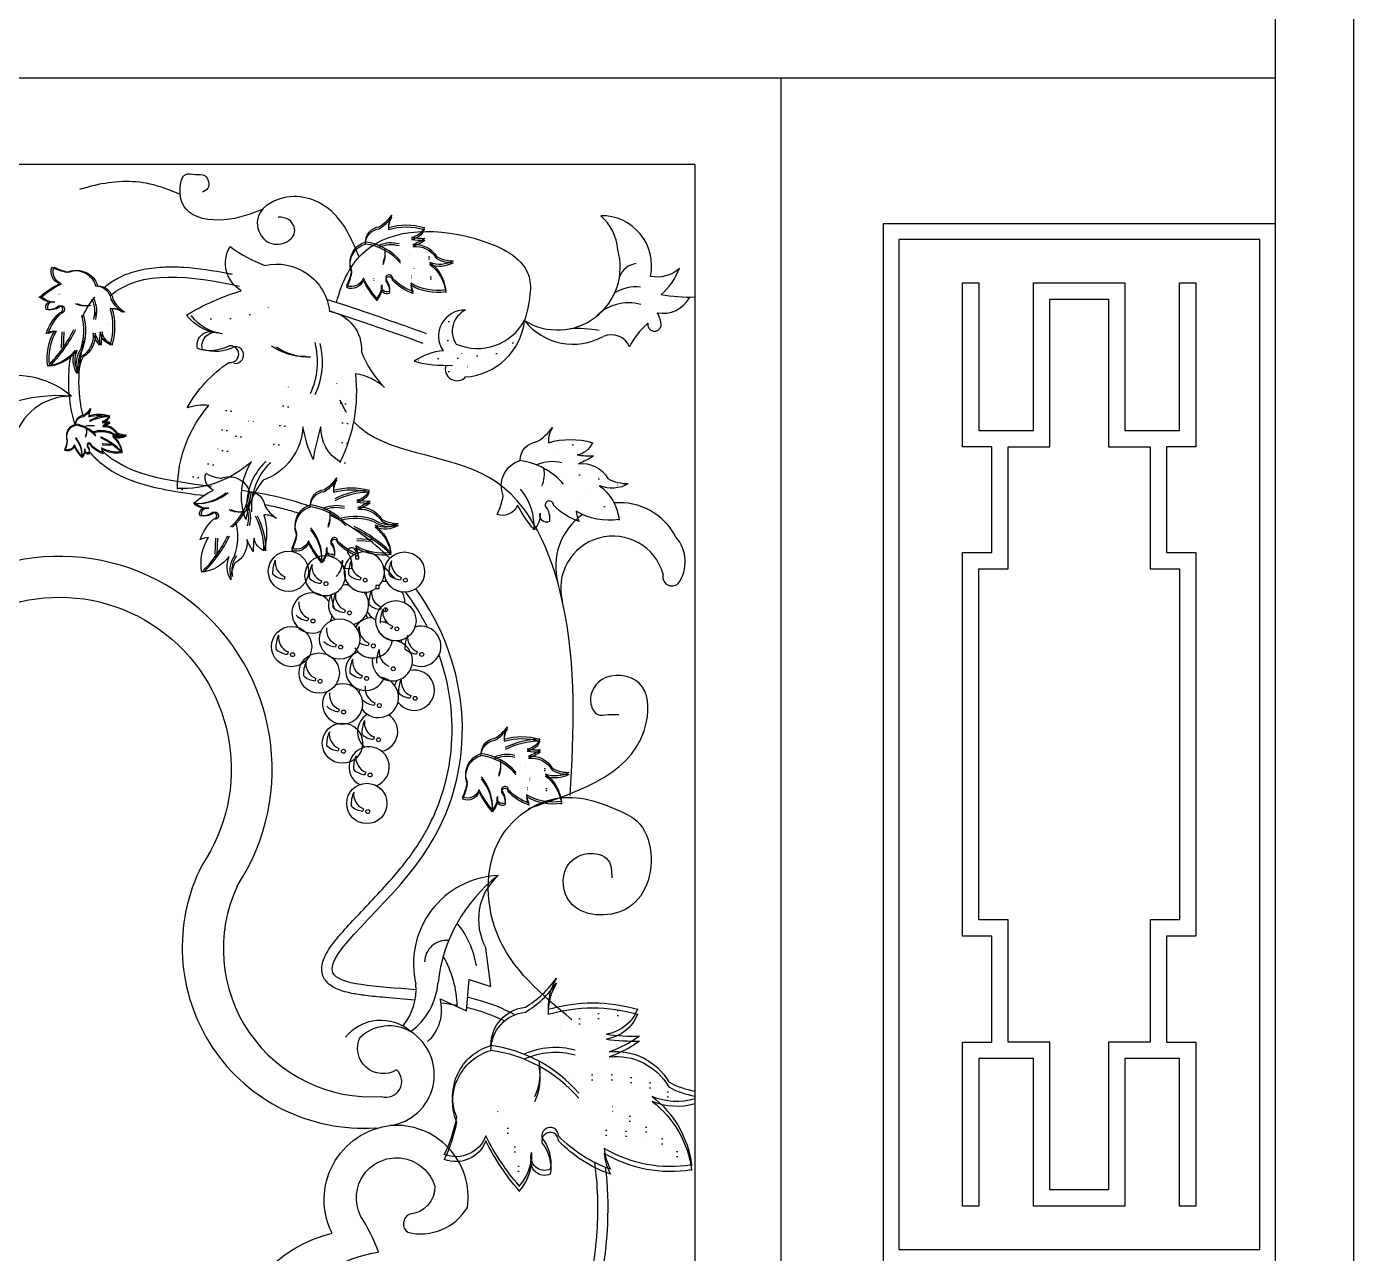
# Model space of a CAD drawing. Extents: x -66030 to 95157, y -13132 to 45879.
# Drawn here: x 41181 to 42029, y 41283 to 42067 of the extents above; entities that cross this region are included whole.
import ezdxf

# ---------------------------------------------------------------- set-up
doc = ezdxf.new("R2010")
doc.units = 0
doc.header["$LTSCALE"] = 100
doc.header["$MEASUREMENT"] = 0
doc.linetypes.add('DOT2', pattern=[0.125, 0, -0.125])
for name, color, linetype in [('3', 11, 'CONTINUOUS'), ('4', 121, 'CONTINUOUS'), ('7', 105, 'CONTINUOUS')]:
    doc.layers.add(name, color=color, linetype=linetype)

msp = doc.modelspace()

# ---------------------------------------------------------------- hatches: boundary and pattern name
at = {"layer": '3'}
h = msp.add_hatch(dxfattribs=at)
h.set_pattern_fill('ANGLE', color=256, scale=1.305361, style=0)
h.set_pattern_definition([(180, (42863.2555, 41294.638), (4e-15, 9.11795), [6.631235, -2.486713]), (90, (42863.2555, 41294.638), (9.11795, -4e-15), [6.631235, -2.486713])])
h.paths.add_polyline_path([(41398.31, 41713.25, 1), (41395.81, 41713.25, 1)])
h = msp.add_hatch(dxfattribs=at)
h.set_pattern_fill('ANGLE', color=256, scale=1.305361, style=0)
h.set_pattern_definition([(180, (42889.001, 41294.638), (4e-15, 9.11795), [6.631235, -2.486713]), (90, (42889.001, 41294.638), (9.11795, -4e-15), [6.631235, -2.486713])])
h.paths.add_polyline_path([(41424.06, 41713.25, 1), (41421.56, 41713.25, 1)])
h = msp.add_hatch(dxfattribs=at)
h.set_pattern_fill('ANGLE', color=256, scale=1.305361, style=0)
h.set_pattern_definition([(180, (42838.226, 41292.344), (4e-15, 9.11795), [6.631235, -2.486713]), (90, (42838.226, 41292.344), (9.11795, -4e-15), [6.631235, -2.486713])])
h.paths.add_polyline_path([(41373.28, 41710.96, 1), (41370.78, 41710.96, 1)])
h = msp.add_hatch(dxfattribs=at)
h.set_pattern_fill('ANGLE', color=256, scale=1.305361, style=0)
h.set_pattern_definition([(180, (42829.901, 41268.495), (4e-15, 9.11795), [6.631235, -2.486713]), (90, (42829.901, 41268.495), (9.11795, -4e-15), [6.631235, -2.486713])])
h.paths.add_polyline_path([(41364.96, 41687.11, 1), (41362.46, 41687.11, 1)])
h = msp.add_hatch(dxfattribs=at)
h.set_pattern_fill('ANGLE', color=256, scale=1.305361, style=0)
h.set_pattern_definition([(180, (42853.225, 41273.697), (4e-15, 9.11795), [6.631235, -2.486713]), (90, (42853.225, 41273.697), (9.11795, -4e-15), [6.631235, -2.486713])])
h.paths.add_polyline_path([(41388.28, 41692.31, 1), (41385.78, 41692.31, 1)])
h = msp.add_hatch(dxfattribs=at)
h.set_pattern_fill('ANGLE', color=256, scale=1.305361, style=0)
h.set_pattern_definition([(180, (42876.277, 41275.691), (4e-15, 9.11795), [6.631235, -2.486713]), (90, (42876.277, 41275.691), (9.11795, -4e-15), [6.631235, -2.486713])])
h.paths.add_polyline_path([(41411.33, 41694.3, 1), (41408.83, 41694.3, 1)])
h = msp.add_hatch(dxfattribs=at)
h.set_pattern_fill('ANGLE', color=256, scale=1.305361, style=0)
h.set_pattern_definition([(180, (42883.483, 41263.518), (4e-15, 9.11795), [6.631235, -2.486713]), (90, (42883.483, 41263.518), (9.11795, -4e-15), [6.631235, -2.486713])])
h.paths.add_polyline_path([(41418.54, 41682.13, 1), (41416.04, 41682.13, 1)])
h = msp.add_hatch(dxfattribs=at)
h.set_pattern_fill('ANGLE', color=256, scale=1.305361, style=0)
h.set_pattern_definition([(180, (42847.515, 41251.833), (4e-15, 9.11795), [6.631235, -2.486713]), (90, (42847.515, 41251.833), (9.11795, -4e-15), [6.631235, -2.486713])])
h.paths.add_polyline_path([(41382.57, 41670.45, 1), (41380.07, 41670.45, 1)])
h = msp.add_hatch(dxfattribs=at)
h.set_pattern_fill('ANGLE', color=256, scale=1.305361, style=0)
h.set_pattern_definition([(180, (42868.437, 41252.608), (4e-15, 9.11795), [6.631235, -2.486713]), (90, (42868.437, 41252.608), (9.11795, -4e-15), [6.631235, -2.486713])])
h.paths.add_polyline_path([(41403.49, 41671.22, 1), (41400.99, 41671.22, 1)])
h = msp.add_hatch(dxfattribs=at)
h.set_pattern_fill('ANGLE', color=256, scale=1.305361, style=0)
h.set_pattern_definition([(180, (42816.822, 41247.029), (4e-15, 9.11795), [6.631235, -2.486713]), (90, (42816.822, 41247.029), (9.11795, -4e-15), [6.631235, -2.486713])])
h.paths.add_polyline_path([(41351.88, 41665.64, 1), (41349.38, 41665.64, 1)])
h = msp.add_hatch(dxfattribs=at)
h.set_pattern_fill('ANGLE', color=256, scale=1.305361, style=0)
h.set_pattern_definition([(180, (42899.398, 41247.1805), (4e-15, 9.11795), [6.631235, -2.486713]), (90, (42899.398, 41247.1805), (9.11795, -4e-15), [6.631235, -2.486713])])
h.paths.add_polyline_path([(41434.45, 41665.79, 1), (41431.95, 41665.79, 1)])
h = msp.add_hatch(dxfattribs=at)
h.set_pattern_fill('ANGLE', color=256, scale=1.305361, style=0)
h.set_pattern_definition([(180, (42881.189, 41237.9775), (4e-15, 9.11795), [6.631235, -2.486713]), (90, (42881.189, 41237.9775), (9.11795, -4e-15), [6.631235, -2.486713])])
h.paths.add_polyline_path([(41416.24, 41656.59, 1), (41413.74, 41656.59, 1)])
h = msp.add_hatch(dxfattribs=at)
h.set_pattern_fill('ANGLE', color=256, scale=1.305361, style=0)
h.set_pattern_definition([(180, (42834.459, 41230.034), (4e-15, 9.11795), [6.631235, -2.486713]), (90, (42834.459, 41230.034), (9.11795, -4e-15), [6.631235, -2.486713])])
h.paths.add_polyline_path([(41369.51, 41648.65, 1), (41367.01, 41648.65, 1)])
h = msp.add_hatch(dxfattribs=at)
h.set_pattern_fill('ANGLE', color=256, scale=1.305361, style=0)
h.set_pattern_definition([(180, (42864.166, 41231.832), (4e-15, 9.11795), [6.631235, -2.486713]), (90, (42864.166, 41231.832), (9.11795, -4e-15), [6.631235, -2.486713])])
h.paths.add_polyline_path([(41399.22, 41650.45, 1), (41396.72, 41650.45, 1)])
h = msp.add_hatch(dxfattribs=at)
h.set_pattern_fill('ANGLE', color=256, scale=1.305361, style=0)
h.set_pattern_definition([(180, (42895.204, 41219.0835), (4e-15, 9.11795), [6.631235, -2.486713]), (90, (42895.204, 41219.0835), (9.11795, -4e-15), [6.631235, -2.486713])])
h.paths.add_polyline_path([(41430.26, 41637.7, 1), (41427.76, 41637.7, 1)])
h = msp.add_hatch(dxfattribs=at)
h.set_pattern_fill('ANGLE', color=256, scale=1.305361, style=0)
h.set_pattern_definition([(180, (42849.441, 41210.353), (4e-15, 9.11795), [6.631235, -2.486713]), (90, (42849.441, 41210.353), (9.11795, -4e-15), [6.631235, -2.486713])])
h.paths.add_polyline_path([(41384.5, 41628.97, 1), (41382, 41628.97, 1)])
h = msp.add_hatch(dxfattribs=at)
h.set_pattern_fill('ANGLE', color=256, scale=1.305361, style=0)
h.set_pattern_definition([(180, (42872.29, 41214.478), (4e-15, 9.11795), [6.631235, -2.486713]), (90, (42872.29, 41214.478), (9.11795, -4e-15), [6.631235, -2.486713])])
h.paths.add_polyline_path([(41407.34, 41633.09, 1), (41404.84, 41633.09, 1)])
h = msp.add_hatch(dxfattribs=at)
h.set_pattern_fill('ANGLE', color=256, scale=1.305361, style=0)
h.set_pattern_definition([(180, (42871.768, 41192.62), (4e-15, 9.11795), [6.631235, -2.486713]), (90, (42871.768, 41192.62), (9.11795, -4e-15), [6.631235, -2.486713])])
h.paths.add_polyline_path([(41406.82, 41611.23, 1), (41404.32, 41611.23, 1)])
h = msp.add_hatch(dxfattribs=at)
h.set_pattern_fill('ANGLE', color=256, scale=1.305361, style=0)
h.set_pattern_definition([(180, (42849.329, 41185.261), (4e-15, 9.11795), [6.631235, -2.486713]), (90, (42849.329, 41185.261), (9.11795, -4e-15), [6.631235, -2.486713])])
h.paths.add_polyline_path([(41384.38, 41603.87, 1), (41381.88, 41603.87, 1)])
h = msp.add_hatch(dxfattribs=at)
h.set_pattern_fill('ANGLE', color=256, scale=1.305361, style=0)
h.set_pattern_definition([(180, (42866.41, 41170.091), (4e-15, 9.11795), [6.631235, -2.486713]), (90, (42866.41, 41170.091), (9.11795, -4e-15), [6.631235, -2.486713])])
h.paths.add_polyline_path([(41401.47, 41588.7, 1), (41398.96, 41588.7, 1)])
h = msp.add_hatch(dxfattribs=at)
h.set_pattern_fill('ANGLE', color=256, scale=1.305361, style=0)
h.set_pattern_definition([(180, (42864.924, 41146.725), (4e-15, 9.11795), [6.631235, -2.486713]), (90, (42864.924, 41146.725), (9.11795, -4e-15), [6.631235, -2.486713])])
h.paths.add_polyline_path([(41399.98, 41565.34, 1), (41397.48, 41565.34, 1)])

# ---------------------------------------------------------------- linework, layer by layer
at = {"layer": '3', "linetype": 'DOT2'}
for p, q in [((41426.73, 41907.71), (41436.86, 41907.27)), ((41426.73, 41906.44), (41436.86, 41906)), ((41308.28, 41821.7), (41302.85, 41796.95)), ((41311.41, 41821.16), (41305.98, 41796.4)), ((41532.49, 41763.01), (41544.98, 41762.47)), ((41500.69, 41580.7), (41510.81, 41580.26)), ((41500.69, 41579.43), (41510.81, 41578.99)), ((41551.2, 41361.66), (41576.52, 41360.56)), ((41551.2, 41358.48), (41576.52, 41357.38))]:
    msp.add_line(p, q, dxfattribs=at)
at = {"layer": '3'}
for p, q in [((41203.1, 41871.9), (41202.66, 41861.77)), ((41204.37, 41871.9), (41203.93, 41861.77)), ((41228.92, 41800.53), (41234.76, 41800.27)), ((41228.92, 41799.79), (41234.76, 41799.54)), ((41301.47, 41740.06), (41301.03, 41729.93)), ((41302.74, 41740.06), (41302.3, 41729.93)), ((41391.66, 41739.78), (41401.79, 41739.34)), ((41391.66, 41738.51), (41401.79, 41738.07)), ((41345.73, 41715.46), (41345.32, 41713.97)), ((41394.21, 41715.01), (41393.8, 41713.52)), ((41419.96, 41715.01), (41419.55, 41713.52)), ((41369.18, 41712.72), (41368.78, 41711.23)), ((41360.86, 41688.87), (41360.45, 41687.38)), ((41384.18, 41694.07), (41383.77, 41692.58)), ((41407.23, 41696.07), (41406.83, 41694.57)), ((41414.44, 41683.89), (41414.03, 41682.4)), ((41378.47, 41672.21), (41378.06, 41670.72)), ((41399.39, 41672.98), (41398.99, 41671.49)), ((41347.78, 41667.4), (41347.37, 41665.91)), ((41430.35, 41667.56), (41429.95, 41666.06)), ((41365.41, 41650.41), (41365.01, 41648.92)), ((41395.12, 41652.21), (41394.71, 41650.72)), ((41426.16, 41639.46), (41425.75, 41637.97)), ((41380.4, 41630.73), (41379.99, 41629.24)), ((41403.25, 41634.85), (41402.84, 41633.36)), ((41402.72, 41613), (41402.32, 41611.5)), ((41380.28, 41605.64), (41379.88, 41604.15)), ((41397.37, 41590.47), (41396.96, 41588.98)), ((41395.88, 41567.1), (41395.47, 41565.61)), ((41477.35, 41453.44), (41474.27, 41478.11)), ((41461.92, 41438.02), (41463.46, 41458.07)), ((41463.46, 41458.07), (41477.35, 41453.44)), ((41444.94, 41445.73), (41461.92, 41438.02))]:
    msp.add_line(p, q, dxfattribs=at)
for points in [[(41404.43, 41893.51, -0.062935), (41395.93, 41906.25, -0.413829), (41385.3, 41901.48, 0.069488), (41388.49, 41911.03, -0.446434), (41397.21, 41929.38, -0.384165), (41406.02, 41939.16, 0.105553), (41413.99, 41946.59, 0.150517), (41411.87, 41938.63, -0.143109), (41434.71, 41938.63, -0.263895), (41426.75, 41932.26, 0.03396), (41435.25, 41931.73, -0.062821), (41427.47, 41927.72, -0.303058), (41442.68, 41920.05, 0.130881), (41453.31, 41917.4, -0.237341), (41438.43, 41916.34, -0.201616), (41448.53, 41898.82, -0.176966), (41426.21, 41903.07, 0.109857), (41427.81, 41897.76, -0.120189), (41414.53, 41906.25)], [(41404.43, 41892.24, -0.062935), (41395.93, 41904.98, -0.413829), (41385.3, 41900.21, 0.069488), (41388.49, 41909.76, -0.446434), (41397.21, 41928.11, -0.384165), (41406.02, 41937.89, 0.105553), (41413.99, 41945.32, 0.150517), (41411.87, 41937.36, -0.143109), (41434.71, 41937.36, -0.263895), (41426.75, 41930.99, 0.03396), (41435.25, 41930.46, -0.062821), (41427.47, 41926.45, -0.303058), (41442.68, 41918.78, 0.130881), (41453.31, 41916.13, -0.237341), (41438.43, 41915.07, -0.201616), (41448.53, 41897.55, -0.176966), (41426.21, 41901.8, 0.109857), (41427.81, 41896.49, -0.120189), (41414.53, 41904.98)], [(41282.87, 41882.72, -0.062935), (41317.89, 41898.2, -0.413829), (41310.68, 41926.42, 0.069488), (41332.84, 41914.47, -0.446434), (41374.3, 41885.12, -0.384165), (41394.61, 41859.22, 0.105553), (41409.49, 41836.41, 0.150517), (41390.79, 41845.06, -0.143109), (41381, 41788.79, -0.263895), (41368.73, 41811.15, 0.03396), (41363.78, 41790.44, -0.062821), (41357.24, 41811.32, -0.303058), (41331.83, 41777.12, 0.130881), (41320.73, 41752.09, -0.237341), (41324.5, 41789.19, -0.201616), (41277.03, 41771.83, -0.176966), (41297.06, 41824.97, 0.109857), (41283.3, 41823.32, -0.120189), (41309.91, 41852.4)], [(41188.9, 41894.2, -0.062935), (41201.64, 41902.7, -0.413829), (41196.86, 41913.33, 0.069488), (41206.41, 41910.14, -0.446434), (41224.76, 41901.42, -0.384165), (41234.54, 41892.61, 0.105553), (41241.97, 41884.64, 0.150517), (41234.01, 41886.76, -0.143109), (41234.01, 41863.92, -0.263895), (41227.64, 41871.89, 0.03396), (41227.11, 41863.39, -0.062821), (41223.1, 41871.17, -0.303058), (41215.44, 41855.95, 0.130881), (41212.78, 41845.32, -0.237341), (41211.72, 41860.2, -0.201616), (41194.21, 41850.1, -0.176966), (41198.45, 41872.42, 0.109857), (41193.14, 41870.82, -0.120189), (41201.64, 41884.11)], [(41190.17, 41894.2, -0.062935), (41202.91, 41902.7, -0.413829), (41198.13, 41913.33, 0.069488), (41207.68, 41910.14, -0.446434), (41226.04, 41901.42, -0.384165), (41235.81, 41892.61, 0.105553), (41243.24, 41884.64, 0.150517), (41235.28, 41886.76, -0.143109), (41235.28, 41863.92, -0.263895), (41228.91, 41871.89, 0.03396), (41228.38, 41863.39, -0.062821), (41224.37, 41871.17, -0.303058), (41216.71, 41855.95, 0.130881), (41214.05, 41845.32, -0.237341), (41212.99, 41860.2, -0.201616), (41195.48, 41850.1, -0.176966), (41199.72, 41872.42, 0.109857), (41194.41, 41870.82, -0.120189), (41202.91, 41884.11)], [(41414.53, 41906.25, 1.132636), (41410.27, 41905.72, -0.212415), (41412.4, 41897.76, -0.655701), (41407.62, 41902.01, -0.197167), (41404.43, 41893.51)], [(41414.53, 41904.98, 1.132636), (41410.27, 41904.45, -0.212415), (41412.4, 41896.49, -0.655701), (41407.62, 41900.74, -0.197167), (41404.43, 41892.24)], [(41201.64, 41884.11, 1.132636), (41201.1, 41888.36, -0.212415), (41193.14, 41886.23, -0.655701), (41197.39, 41891.01, -0.197167), (41188.9, 41894.2)], [(41202.91, 41884.11, 1.132636), (41202.38, 41888.36, -0.212415), (41194.41, 41886.23, -0.655701), (41198.66, 41891.01, -0.197167), (41190.17, 41894.2)], [(41309.91, 41852.4, 1.132636), (41310.43, 41863.09, -0.212415), (41289.91, 41861.27, -0.655701), (41302.42, 41871.23, -0.197167), (41282.87, 41882.72)], [(41313.04, 41851.85, 1.132636), (41313.56, 41862.55, -0.212415), (41293.04, 41860.73, -0.655701), (41305.55, 41870.68, -0.197167), (41286, 41882.18)], [(41216.06, 41792.33, -0.062935), (41211.15, 41799.68, -0.413829), (41205.02, 41796.93, 0.069488), (41206.86, 41802.44, -0.446434), (41211.89, 41813.03, -0.384165), (41216.97, 41818.67, 0.105553), (41221.57, 41822.95, 0.150517), (41220.35, 41818.36, -0.143109), (41233.53, 41818.36, -0.263895), (41228.93, 41814.69, 0.03396), (41233.83, 41814.38, -0.062821), (41229.34, 41812.07, -0.303058), (41238.12, 41807.64, 0.130881), (41244.26, 41806.11, -0.237341), (41235.67, 41805.5, -0.201616), (41241.5, 41795.4, -0.176966), (41228.62, 41797.85, 0.109857), (41229.54, 41794.78, -0.120189), (41221.88, 41799.68)], [(41216.06, 41791.6, -0.062935), (41211.15, 41798.95, -0.413829), (41205.02, 41796.19, 0.069488), (41206.86, 41801.71, -0.446434), (41211.89, 41812.29, -0.384165), (41216.97, 41817.93, 0.105553), (41221.57, 41822.22, 0.150517), (41220.35, 41817.63, -0.143109), (41233.53, 41817.63, -0.263895), (41228.93, 41813.95, 0.03396), (41233.83, 41813.65, -0.062821), (41229.34, 41811.33, -0.303058), (41238.12, 41806.91, 0.130881), (41244.26, 41805.38, -0.237341), (41235.67, 41804.77, -0.201616), (41241.5, 41794.66, -0.176966), (41228.62, 41797.11, 0.109857), (41229.54, 41794.05, -0.120189), (41221.88, 41798.95)], [(41505, 41745.51, -0.062935), (41494.52, 41761.21, -0.413829), (41481.42, 41755.32, 0.069488), (41485.35, 41767.1, -0.446434), (41496.1, 41789.72, -0.384165), (41506.96, 41801.77, 0.105553), (41516.79, 41810.93, 0.150517), (41514.17, 41801.12, -0.143109), (41542.33, 41801.12, -0.263895), (41532.51, 41793.27, 0.03396), (41542.99, 41792.61, -0.062821), (41533.4, 41787.67, -0.303058), (41552.16, 41778.22, 0.130881), (41565.26, 41774.95, -0.237341), (41546.92, 41773.64, -0.201616), (41559.36, 41752.05, -0.176966), (41531.85, 41757.28, 0.109857), (41533.82, 41750.74, -0.120189), (41517.44, 41761.21)], [(41221.88, 41799.68, 1.132636), (41219.43, 41799.38, -0.212415), (41220.65, 41794.78, -0.655701), (41217.89, 41797.23, -0.197167), (41216.06, 41792.33)], [(41221.88, 41798.95, 1.132636), (41219.43, 41798.64, -0.212415), (41220.65, 41794.05, -0.655701), (41217.89, 41796.5, -0.197167), (41216.06, 41791.6)], [(41287.27, 41762.36, -0.062935), (41300.01, 41770.86, -0.413829), (41295.23, 41781.48, 0.069488), (41304.78, 41778.3, -0.446434), (41323.14, 41769.58, -0.384165), (41332.91, 41760.76, 0.105553), (41340.34, 41752.79, 0.150517), (41332.38, 41754.92, -0.143109), (41332.38, 41732.07, -0.263895), (41326.01, 41740.04, 0.03396), (41325.48, 41731.54, -0.062821), (41321.47, 41739.32, -0.303058), (41313.81, 41724.1, 0.130881), (41311.15, 41713.48, -0.237341), (41310.09, 41728.35, -0.201616), (41292.58, 41718.26, -0.176966), (41296.82, 41740.57, 0.109857), (41291.51, 41738.98, -0.120189), (41300.01, 41752.26)], [(41369.36, 41725.58, -0.062935), (41360.86, 41738.32, -0.413829), (41350.23, 41733.54, 0.069488), (41353.42, 41743.1, -0.446434), (41362.14, 41761.45, -0.384165), (41370.95, 41771.23, 0.105553), (41378.92, 41778.66, 0.150517), (41376.8, 41770.7, -0.143109), (41399.64, 41770.7, -0.263895), (41391.67, 41764.33, 0.03396), (41400.17, 41763.8, -0.062821), (41392.39, 41759.79, -0.303058), (41407.61, 41752.12, 0.130881), (41418.24, 41749.47, -0.237341), (41403.36, 41748.4, -0.201616), (41413.46, 41730.89, -0.176966), (41391.14, 41735.14, 0.109857), (41392.73, 41729.83, -0.120189), (41379.45, 41738.32)], [(41369.36, 41724.31, -0.062935), (41360.86, 41737.05, -0.413829), (41350.23, 41732.27, 0.069488), (41353.42, 41741.83, -0.446434), (41362.14, 41760.18, -0.384165), (41370.95, 41769.96, 0.105553), (41378.92, 41777.39, 0.150517), (41376.8, 41769.43, -0.143109), (41399.64, 41769.43, -0.263895), (41391.67, 41763.06, 0.03396), (41400.17, 41762.53, -0.062821), (41392.39, 41758.52, -0.303058), (41407.61, 41750.85, 0.130881), (41418.24, 41748.2, -0.237341), (41403.36, 41747.13, -0.201616), (41413.46, 41729.62, -0.176966), (41391.14, 41733.86, 0.109857), (41392.73, 41728.56, -0.120189), (41379.45, 41737.05)], [(41300.01, 41752.26, 1.132636), (41299.48, 41756.51, -0.212415), (41291.51, 41754.39, -0.655701), (41295.76, 41759.17, -0.197167), (41287.27, 41762.36)], [(41301.28, 41752.26, 1.132636), (41300.75, 41756.51, -0.212415), (41292.79, 41754.39, -0.655701), (41297.03, 41759.17, -0.197167), (41288.54, 41762.36)], [(41517.44, 41761.21, 1.132636), (41512.2, 41760.55, -0.212415), (41514.82, 41750.74, -0.655701), (41508.93, 41755.97, -0.197167), (41505, 41745.51)], [(41379.45, 41738.32, 1.132636), (41375.2, 41737.79, -0.212415), (41377.33, 41729.83, -0.655701), (41372.55, 41734.07, -0.197167), (41369.36, 41725.58)], [(41379.45, 41737.05, 1.132636), (41375.2, 41736.52, -0.212415), (41377.33, 41728.56, -0.655701), (41372.55, 41732.8, -0.197167), (41369.36, 41724.31)], [(41391.02, 41731.26, 1.132636), (41385.78, 41730.61, -0.212415), (41388.4, 41720.79, -0.655701), (41382.51, 41726.03, -0.197167), (41378.58, 41715.56)], [(41478.38, 41566.5, -0.062935), (41469.88, 41579.24, -0.413829), (41459.26, 41574.46, 0.069488), (41462.44, 41584.02, -0.446434), (41471.16, 41602.37, -0.384165), (41479.98, 41612.15, 0.105553), (41487.95, 41619.58, 0.150517), (41485.82, 41611.62, -0.143109), (41508.67, 41611.62, -0.263895), (41500.7, 41605.25, 0.03396), (41509.2, 41604.72, -0.062821), (41501.42, 41600.71, -0.303058), (41516.64, 41593.04, 0.130881), (41527.26, 41590.39, -0.237341), (41512.39, 41589.32, -0.201616), (41522.48, 41571.81, -0.176966), (41500.17, 41576.05, 0.109857), (41501.76, 41570.75, -0.120189), (41488.48, 41579.24)], [(41478.38, 41565.23, -0.062935), (41469.88, 41577.97, -0.413829), (41459.26, 41573.19, 0.069488), (41462.44, 41582.75, -0.446434), (41471.16, 41601.1, -0.384165), (41479.98, 41610.88, 0.105553), (41487.95, 41618.31, 0.150517), (41485.82, 41610.34, -0.143109), (41508.67, 41610.34, -0.263895), (41500.7, 41603.98, 0.03396), (41509.2, 41603.44, -0.062821), (41501.42, 41599.43, -0.303058), (41516.64, 41591.77, 0.130881), (41527.26, 41589.11, -0.237341), (41512.39, 41588.05, -0.201616), (41522.48, 41570.54, -0.176966), (41500.17, 41574.78, 0.109857), (41501.76, 41569.48, -0.120189), (41488.48, 41577.97)], [(41488.48, 41579.24, 1.132636), (41484.23, 41578.71, -0.212415), (41486.35, 41570.75, -0.655701), (41481.57, 41574.99, -0.197167), (41478.38, 41566.5)], [(41488.48, 41577.97, 1.132636), (41484.23, 41577.44, -0.212415), (41486.35, 41569.48, -0.655701), (41481.57, 41573.72, -0.197167), (41478.38, 41565.23)], [(41315.26, 41517.7, 0.570586), (41407.41, 41383.19, 0.80418), (41417.14, 41400.25, -0.750836), (41393.77, 41421.11, -0.334602), (41426.09, 41424.77, -0.420234)], [(41495.45, 41326.16, -0.062935), (41474.19, 41358, -0.413829), (41447.63, 41346.06, 0.069488), (41455.6, 41369.94, -0.446434), (41477.4, 41415.82, -0.384165), (41499.43, 41440.27, 0.105553), (41519.35, 41458.85, 0.150517), (41514.04, 41438.94, -0.143109), (41571.16, 41438.94, -0.263895), (41551.23, 41423.02, 0.03396), (41572.48, 41421.69, -0.062821), (41553.03, 41411.67, -0.303058), (41591.08, 41392.5, 0.083828), (41607.79, 41386.63)], [(41495.45, 41322.98, -0.062935), (41474.19, 41354.83, -0.413829), (41447.63, 41342.88, 0.069488), (41455.6, 41366.77, -0.446434), (41477.4, 41412.65, -0.384165), (41499.43, 41437.09, 0.105553), (41519.35, 41455.67, 0.150517), (41514.04, 41435.77, -0.143109), (41571.16, 41435.77, -0.263895), (41551.23, 41419.84, 0.03396), (41572.48, 41418.52, -0.062821), (41553.03, 41408.49, -0.303058), (41591.08, 41389.32, 0.083828), (41607.79, 41383.46)], [(41607.79, 41381.61, -0.16978), (41580.45, 41383.21, -0.201616), (41605.69, 41339.43, -0.176966), (41549.9, 41350.04, 0.109857), (41553.89, 41336.77, -0.120189), (41520.68, 41358)], [(41607.79, 41378.44, -0.16978), (41580.45, 41380.04, -0.201616), (41605.69, 41336.25, -0.176966), (41549.9, 41346.86, 0.109857), (41553.89, 41333.6, -0.120189), (41520.68, 41354.83)], [(41455.36, 40879.68, 0.473789), (41494.96, 40939.65, 0.330959), (41454.75, 40948.7, 0.600598), (41457.93, 40937.6, -0.397649), (41476.81, 40922.66, -1.069441), (41427.68, 40930.68, 0.01029), (41431.97, 40963.6, -0.453682), (41348.32, 41037.53, -0.036671), (41334.94, 41190.46, -0.409372), (41405.58, 41283.67, 0.049889), (41394.17, 41306.88, -1.088849), (41441.53, 41325.9, -0.397649), (41425.54, 41307.91, 0.600598), (41424.33, 41296.42, 0.330959), (41462.36, 41312.32, 0.48343), (41412.94, 41364.58, 0.48343)], [(41520.68, 41358, 1.132636), (41510.06, 41356.68, -0.212415), (41515.37, 41336.77, -0.655701), (41503.41, 41347.39, -0.197167), (41495.45, 41326.16)], [(41520.68, 41354.83, 1.132636), (41510.06, 41353.5, -0.212415), (41515.37, 41333.6, -0.655701), (41503.41, 41344.21, -0.197167), (41495.45, 41322.98)]]:
    msp.add_lwpolyline(points, format="xyb", dxfattribs=at)
for points in [[(41968.89, 41285.41), (41968.89, 41930.99), (41738.07, 41930.99), (41738.07, 41285.41)], [(41392.95, 41728.68), (41390.78, 41728.68), (41390.78, 41726.79), (41392.95, 41726.79)], [(41405.97, 41709.74), (41403.8, 41709.74), (41403.8, 41707.84), (41405.97, 41707.84)]]:
    msp.add_lwpolyline(points, close=True, dxfattribs=at)
for points in [[(41928.02, 41903.36), (41928.02, 41798.57), (41909.28, 41798.57), (41909.28, 41730.82), (41928.02, 41730.82), (41928.02, 41485.58), (41909.28, 41485.58), (41909.28, 41417.83), (41928.02, 41417.83), (41928.02, 41313.04), (41917.58, 41313.04), (41917.58, 41407.39), (41882.69, 41407.39), (41882.69, 41313.04), (41824.27, 41313.04), (41824.27, 41407.39), (41789.38, 41407.39), (41789.38, 41313.04), (41778.94, 41313.04), (41778.94, 41417.83), (41797.69, 41417.83), (41797.69, 41485.58), (41778.94, 41485.58), (41778.94, 41730.82), (41797.69, 41730.82), (41797.69, 41798.57), (41778.94, 41798.57), (41778.94, 41903.36), (41789.38, 41903.36), (41789.38, 41809.01), (41824.27, 41809.01), (41824.27, 41903.36), (41882.69, 41903.36), (41882.69, 41809.01), (41917.58, 41809.01), (41917.58, 41903.36), (41928.02, 41903.36)], [(41789.38, 41720.38), (41808.13, 41720.38), (41808.13, 41798.57), (41834.71, 41798.57), (41834.71, 41892.92), (41872.25, 41892.92), (41872.25, 41798.57), (41898.83, 41798.57), (41898.83, 41720.38), (41917.58, 41720.38), (41917.58, 41496.02), (41898.83, 41496.02), (41898.83, 41417.83), (41872.25, 41417.83), (41872.25, 41323.48), (41834.71, 41323.48), (41834.71, 41417.83), (41808.13, 41417.83), (41808.13, 41496.02), (41789.38, 41496.02), (41789.38, 41720.38)]]:
    msp.add_lwpolyline(points, dxfattribs=at)
for centre, radius in [((41347.99, 41718.87), 12.87), ((41422.21, 41718.42), 12.87), ((41371.44, 41716.13), 12.87), ((41397.06, 41713.25), 1.25), ((41422.81, 41713.25), 1.25), ((41372.03, 41710.96), 1.25), ((41416.69, 41687.3), 12.87), ((41363.71, 41687.11), 1.25), ((41380.73, 41675.62), 12.87), ((41387.03, 41692.31), 1.25), ((41410.08, 41694.3), 1.25), ((41350.03, 41670.81), 12.87), ((41417.29, 41682.13), 1.25), ((41381.32, 41670.45), 1.25), ((41402.24, 41671.22), 1.25), ((41350.63, 41665.64), 1.25), ((41367.67, 41653.82), 12.87), ((41433.2, 41665.79), 1.25), ((41414.99, 41656.59), 1.25), ((41368.26, 41648.65), 1.25), ((41397.97, 41650.45), 1.25), ((41429.01, 41637.7), 1.25), ((41383.25, 41628.97), 1.25), ((41406.09, 41633.09), 1.25), ((41382.54, 41609.04), 12.87), ((41405.57, 41611.23), 1.25), ((41383.13, 41603.87), 1.25), ((41400.22, 41588.7), 1.25), ((41398.13, 41570.51), 12.87), ((41398.73, 41565.34), 1.25)]:
    msp.add_circle(centre, radius, dxfattribs=at)
for centre, radius, start, end in [((41548.2, 41914.22), 31.98, 348.12514, 91.05702), ((41527.1, 41922.3), 31.49, 3.8272, 49.35408), ((41392.3, 41893.55), 36.17, 40.78036, 82.19475), ((41392.3, 41892.28), 36.17, 40.78036, 82.19475), ((41413.73, 41909.53), 19.31, 74.75896, 114.40185), ((41413.73, 41908.26), 19.31, 74.75896, 114.40185), ((41395.7, 41922.44), 14.16, 334.27334, 11.78059), ((41395.7, 41921.17), 14.16, 334.27334, 11.78059), ((41520.03, 41913.24), 40.08, 238.27383, 16.17512), ((41572.02, 41902.56), 13.19, 97.40907, 159.91208), ((41583.87, 41927.97), 20.79, 257.85167, 312.62614), ((41561.36, 41925.82), 38.88, 309.71832, 340.2375), ((41570.52, 41873.85), 26.89, 84.81504, 121.16657), ((41204.92, 41884.9), 19.31, 344.75896, 24.40185), ((41206.19, 41884.9), 19.31, 344.75896, 24.40185), ((41587.47, 41903.06), 19.25, 258.69129, 332.54647), ((41604.55, 41992.32), 98.13, 259.2266, 271.893), ((41217.82, 41902.93), 14.16, 244.27334, 281.78059), ((41219.09, 41902.93), 14.16, 244.27334, 281.78059), ((41460.46, 41869.35), 16.52, 87.44118, 215.02534), ((41467.51, 41872.47), 14.8, 115.2567, 214.57422), ((41565.27, 41861.94), 28.58, 73.6356, 137.29279), ((41572.39, 41876.22), 13.82, 358.26271, 35.17094), ((41181.54, 41872.86), 35.8, 340.08946, 15.43907), ((41182.81, 41872.86), 35.8, 340.08946, 15.43907), ((41468.74, 41895.89), 34.54, 247.14223, 331.00523), ((41458.39, 41883.85), 40.83, 273.93811, 353.39409), ((41530, 41903.57), 39.5, 218.17995, 299.22477), ((41605.87, 41843.51), 44.05, 129.55976, 154.62823), ((41582.01, 41876.64), 4.28, 168.70236, 348.70235), ((41133.76, 41910.64), 85.54, 314.95813, 334.22675), ((41135.03, 41910.64), 85.54, 314.95813, 334.22675), ((41532.69, 41793.87), 80.2, 79.97989, 93.50396), ((41554.33, 41857.34), 12.78, 23.25257, 113.1887), ((41228.31, 41851.26), 16.14, 144.33503, 193.65884), ((41229.58, 41851.26), 16.14, 144.33503, 193.65884), ((41357.85, 41891.82), 35.4, 234.39673, 271.90398), ((41360.98, 41891.27), 35.4, 234.39673, 271.90398), ((41318.34, 41852.95), 48.28, 334.88235, 14.52524), ((41321.47, 41852.4), 48.28, 334.88235, 14.52524), ((41450.61, 41821), 39.05, 95.3993, 124.52583), ((41448.61, 41929.05), 78.5, 255.13767, 273.06317), ((41455.71, 41848.19), 7.48, 161.61395, 317.26925), ((41172.9, 41787.87), 56.28, 49.7929, 151.04663), ((41200.9, 41730.8), 100.39, 85.23609, 131.21308), ((41208.81, 41793.34), 37.51, 89.35373, 166.74516), ((41233.77, 41789.79), 28.58, 90.49178, 117.01345), ((41233.77, 41789.05), 28.58, 90.49178, 117.01345), ((41209.06, 41792.35), 20.87, 40.78036, 82.19475), ((41209.06, 41791.62), 20.87, 40.78036, 82.19475), ((41221.42, 41800.84), 11.14, 74.75896, 114.40185), ((41211.02, 41809.02), 8.17, 334.27334, 11.78059), ((41211.02, 41808.29), 8.17, 334.27334, 11.78059), ((41228.37, 41788.09), 20.65, 70.08946, 105.43907), ((41228.37, 41787.35), 20.65, 70.08946, 105.43907), ((41240.83, 41815.07), 9.31, 234.33503, 283.65884), ((41240.83, 41814.34), 9.31, 234.33503, 283.65884), ((41198.87, 41793.36), 17.21, 356.58604, 40.15478), ((41198.87, 41792.63), 17.21, 356.58604, 40.15478), ((41206.57, 41760.52), 49.35, 44.95813, 64.22675), ((41206.57, 41759.79), 49.35, 44.95813, 64.22675), ((41490.04, 41745.54), 44.59, 40.78036, 82.19475), ((41361.52, 41760.05), 40.36, 134.45843, 183.78223), ((41364.65, 41759.51), 40.36, 134.45843, 183.78223), ((41516.46, 41765.25), 23.81, 74.75896, 114.40185), ((41494.24, 41781.16), 17.46, 334.27334, 11.78059), ((41289.05, 41792.14), 29.84, 266.58604, 310.15478), ((41290.32, 41792.14), 29.84, 266.58604, 310.15478), ((41287.3, 41774.49), 36.17, 310.78036, 352.19475), ((41288.57, 41774.49), 36.17, 310.78036, 352.19475), ((41400.07, 41721.16), 49.53, 90.49178, 117.01345), ((41400.07, 41719.89), 49.53, 90.49178, 117.01345), ((41468.28, 41747.7), 36.78, 356.58604, 40.15478), ((41316.19, 41771.09), 14.16, 244.27334, 281.78059), ((41317.46, 41771.09), 14.16, 244.27334, 281.78059), ((41303.29, 41753.06), 19.31, 344.75896, 24.40185), ((41304.56, 41753.06), 19.31, 344.75896, 24.40185), ((41357.23, 41725.61), 36.17, 40.78036, 82.19475), ((41357.23, 41724.34), 36.17, 40.78036, 82.19475), ((41378.66, 41741.6), 19.31, 74.75896, 114.40185), ((41378.66, 41740.33), 19.31, 74.75896, 114.40185), ((41360.63, 41754.51), 14.16, 334.27334, 11.78059), ((41360.63, 41753.24), 14.16, 334.27334, 11.78059), ((41559.54, 41722.02), 40.73, 27.44692, 94.80839), ((41279.91, 41741.02), 35.8, 340.08946, 15.43907), ((41282.85, 41731.65), 49.53, 0.49178, 27.01345), ((41284.12, 41731.65), 49.53, 0.49178, 27.01345), ((41390.7, 41718.22), 35.8, 70.08946, 105.43907), ((41390.7, 41716.95), 35.8, 70.08946, 105.43907), ((41352.92, 41670.44), 85.54, 44.95813, 64.22675), ((41412.3, 41764.99), 16.14, 234.33503, 283.65884), ((41412.3, 41763.72), 16.14, 234.33503, 283.65884), ((41559.54, 41722.02), 40.73, 125.51638, 195.10431), ((41232.13, 41778.79), 85.54, 314.95813, 334.22675), ((41233.4, 41778.79), 85.54, 314.95813, 334.22675), ((41339.57, 41727.36), 29.84, 356.58604, 40.15478), ((41339.57, 41726.09), 29.84, 356.58604, 40.15478), ((41352.92, 41669.17), 85.54, 44.95813, 64.22675), ((41555.39, 41708.06), 33.36, 15.67184, 195.5589), ((41577.81, 41725.04), 23.83, 324.32535, 41.40584), ((41396.47, 41718.42), 12.87, 317.58311, 304.72423), ((41201.51, 41592.39), 136.07, 326.70948, 136.70958), ((41326.68, 41719.41), 16.14, 144.33503, 193.65884), ((41327.95, 41719.41), 16.14, 144.33503, 193.65884), ((41358.07, 41717.76), 20.22, 155.86046, 181.15246), ((41349.56, 41724.72), 10.02, 172.48131, 247.53341), ((41381.52, 41715.02), 20.22, 155.86046, 181.15246), ((41373.01, 41721.98), 10.02, 172.48131, 247.53341), ((41406.55, 41717.32), 20.22, 155.86046, 181.15246), ((41398.04, 41724.27), 10.02, 172.48131, 247.53341), ((41432.3, 41717.32), 20.22, 155.86046, 181.15246), ((41423.79, 41724.27), 10.02, 172.48131, 247.53341), ((41346.09, 41725.57), 11.62, 224.93429, 266.22254), ((41369.54, 41722.82), 11.62, 224.93429, 266.22254), ((41394.57, 41725.12), 11.62, 224.93429, 266.22254), ((41420.32, 41725.12), 11.62, 224.93429, 266.22254), ((41593.14, 41715.4), 5.86, 163.48443, 313.35766), ((41363.11, 41692.28), 12.87, 34.41431, 296.945), ((41371.44, 41716.13), 12.87, 216.50984, 317.87578), ((41386.43, 41697.48), 12.87, 90, 107.16743), ((41396.47, 41718.42), 12.87, 218.81146, 277.75222), ((41386.43, 41697.48), 12.87, 283.99671, 38.81146), ((41409.49, 41699.47), 12.87, 151.24674, 158.93563), ((41419.58, 41698.37), 20.22, 155.86046, 181.15246), ((41411.06, 41705.33), 10.02, 172.48131, 247.53341), ((41409.49, 41699.47), 12.87, 83.68261, 97.75222), ((41422.21, 41718.42), 12.87, 208.55301, 263.68261), ((41409.49, 41699.47), 12.87, 357.29432, 28.55301), ((41364.69, 41698.13), 10.02, 172.48131, 247.53341), ((41386.43, 41697.48), 12.87, 150.45549, 226.73177), ((41396.52, 41696.38), 20.22, 155.86046, 181.15246), ((41388.01, 41703.33), 10.02, 172.48131, 247.53341), ((41407.59, 41706.17), 11.62, 224.93429, 266.22254), ((41361.22, 41698.98), 11.62, 224.93429, 266.22254), ((41363.11, 41692.28), 12.87, 336.23834, 350.7301), ((41384.54, 41704.18), 11.62, 224.93429, 266.22254), ((41401.65, 41676.39), 12.87, 90, 146.53075), ((41409.49, 41699.47), 12.87, 210.94914, 243.95389), ((41409.49, 41699.47), 12.87, 210.94914, 243.95389), ((41426.78, 41686.2), 20.22, 155.86046, 181.15246), ((41418.27, 41693.15), 10.02, 172.48131, 247.53341), ((41363.11, 41692.28), 12.87, 208.55301, 263.68261), ((41382.3, 41681.47), 10.02, 172.48131, 247.53341), ((41411.74, 41675.29), 20.22, 155.86046, 163.29757), ((41403.22, 41682.24), 10.02, 172.48131, 247.53341), ((41416.69, 41687.3), 12.87, 208.55301, 263.68261), ((41409.49, 41699.47), 12.87, 256.94481, 275.14762), ((41401.65, 41676.39), 12.87, 47.05541, 52.47685), ((41414.8, 41694), 11.62, 260.93065, 266.22254), ((41432.61, 41670.96), 12.87, 244.39501, 106.60928), ((41360.12, 41669.71), 20.22, 155.86046, 181.15246), ((41351.61, 41676.66), 10.02, 172.48131, 247.53341), ((41378.83, 41682.31), 11.62, 224.93429, 266.22254), ((41401.65, 41676.39), 12.87, 217.71289, 352.15308), ((41399.75, 41683.09), 11.62, 236.86465, 266.22254), ((41414.4, 41661.76), 12.87, 172.1499, 90), ((41432.61, 41670.96), 12.87, 161.88979, 169.22957), ((41442.7, 41669.86), 20.22, 155.86046, 181.15246), ((41434.18, 41676.82), 10.02, 172.48131, 247.53341), ((41348.14, 41677.51), 11.62, 224.93429, 266.22254), ((41397.38, 41655.61), 12.87, 112.90991, 336.9888), ((41407.46, 41654.51), 20.22, 155.86046, 181.15246), ((41398.95, 41661.47), 10.02, 172.48131, 247.53341), ((41401.65, 41676.39), 12.87, 209.67986, 270), ((41424.49, 41660.66), 20.22, 155.86046, 181.15246), ((41415.97, 41667.61), 10.02, 172.48131, 247.53341), ((41397.38, 41655.61), 12.87, 43.85658, 45.85654), ((41430.71, 41677.66), 11.62, 224.93429, 266.22254), ((41377.76, 41652.71), 20.22, 155.86046, 181.15246), ((41369.24, 41659.67), 10.02, 172.48131, 247.53341), ((41395.48, 41662.31), 11.62, 224.93429, 266.22254), ((41428.41, 41642.87), 12.87, 216.15512, 102.59508), ((41365.77, 41660.51), 11.62, 224.93429, 266.22254), ((41382.65, 41634.13), 12.87, 143.38619, 111.17304), ((41405.5, 41638.26), 12.87, 215.83388, 81.82965), ((41407.07, 41644.11), 10.02, 172.48131, 247.53341), ((41428.41, 41642.87), 12.87, 150.53963, 166.57329), ((41438.5, 41641.76), 20.22, 155.86046, 181.15246), ((41429.99, 41648.72), 10.02, 172.48131, 247.53341), ((41384.23, 41639.99), 10.02, 172.48131, 247.53341), ((41405.5, 41638.26), 12.87, 156.9888, 164.63543), ((41426.52, 41649.56), 11.62, 224.93429, 266.22254), ((41380.76, 41640.83), 11.62, 224.93429, 266.22254), ((41403.6, 41644.96), 11.62, 224.93429, 266.22254), ((41404.98, 41616.4), 12.87, 120.50374, 230.71275), ((41415.07, 41615.3), 20.22, 155.86046, 181.15246), ((41406.55, 41622.26), 10.02, 172.48131, 247.53341), ((41404.98, 41616.4), 12.87, 282.53485, 56.76065), ((41392.63, 41607.94), 20.22, 155.86046, 181.15246), ((41384.11, 41614.9), 10.02, 172.48131, 247.53341), ((41403.08, 41623.1), 11.62, 224.93429, 266.22254), ((41509.09, 41562.08), 49.53, 90.49178, 117.01345), ((41380.64, 41615.74), 11.62, 224.93429, 266.22254), ((41399.62, 41593.87), 12.87, 290.9331, 241.78615), ((41509.09, 41560.81), 49.53, 90.49178, 117.01345), ((41409.71, 41592.77), 20.22, 155.86046, 181.15246), ((41401.2, 41599.73), 10.02, 172.48131, 247.53341), ((41466.25, 41566.53), 36.17, 40.78036, 82.19475), ((41466.25, 41565.26), 36.17, 40.78036, 82.19475), ((41487.68, 41582.52), 19.31, 74.75896, 114.40185), ((41487.68, 41581.25), 19.31, 74.75896, 114.40185), ((41469.66, 41595.42), 14.16, 334.27334, 11.78059), ((41469.66, 41594.15), 14.16, 334.27334, 11.78059), ((41397.72, 41600.57), 11.62, 224.93429, 266.22254), ((41448.6, 41568.28), 29.84, 356.58604, 40.15478), ((41448.6, 41567.01), 29.84, 356.58604, 40.15478), ((41408.22, 41569.4), 20.22, 155.86046, 181.15246), ((41399.71, 41576.36), 10.02, 172.48131, 247.53341), ((41396.24, 41577.21), 11.62, 224.93429, 266.22254), ((41484.22, 41468.14), 56.28, 92.27149, 193.52522), ((41543.4, 41444.96), 100.39, 127.71468, 173.69168), ((41507, 41496.43), 37.51, 131.83232, 209.22375), ((41409.45, 41456.63), 59.63, 9.70655, 38.91363), ((41448.91, 41469.09), 13.86, 83.66478, 178.92801), ((41388.99, 41439.29), 66.96, 1.23286, 30.05232), ((41392.42, 41452.02), 37.2, 320.29326, 4.57497), ((41400.65, 41459.45), 43.1, 306.34147, 355.39574), ((41418.93, 41438.43), 27.01, 311.65871, 15.66932), ((41407.05, 41402.54), 29.27, 49.43718, 140.61229), ((41408.37, 41397.12), 32.86, 277.98115, 57.1609), ((41465.12, 41326.24), 90.43, 40.78036, 82.19475), ((41465.12, 41323.06), 90.43, 40.78036, 82.19475), ((41518.69, 41366.21), 48.28, 74.75896, 114.40185), ((41518.69, 41363.03), 48.28, 74.75896, 114.40185), ((41473.62, 41398.47), 35.4, 334.27334, 11.78059), ((41473.62, 41395.29), 35.4, 334.27334, 11.78059)]:
    msp.add_arc(centre, radius, start, end, dxfattribs=at)
at = {"layer": '3', "linetype": 'DOT2'}
for centre, radius, start, end in [((41435.14, 41889.1), 49.53, 90.49178, 117.01345), ((41435.14, 41887.83), 49.53, 90.49178, 117.01345), ((41425.77, 41886.15), 35.8, 70.08946, 105.43907), ((41425.77, 41884.88), 35.8, 70.08946, 105.43907), ((41447.37, 41932.93), 16.14, 234.33503, 283.65884), ((41447.37, 41931.66), 16.14, 234.33503, 283.65884), ((41374.65, 41895.29), 29.84, 356.58604, 40.15478), ((41374.65, 41894.02), 29.84, 356.58604, 40.15478), ((41388, 41838.38), 85.54, 44.95813, 64.22675), ((41388, 41837.11), 85.54, 44.95813, 64.22675), ((41190.67, 41923.99), 29.84, 266.58604, 310.15478), ((41191.94, 41923.99), 29.84, 266.58604, 310.15478), ((41184.48, 41863.49), 49.53, 0.49178, 27.01345), ((41185.75, 41863.49), 49.53, 0.49178, 27.01345), ((41303.15, 41954.77), 74.59, 256.70943, 300.27817), ((41463.26, 41871.71), 14.43, 101.173, 258.44958), ((41471.29, 41884.64), 28.2, 264.41721, 348.76458), ((41452.98, 41707.85), 147.38, 88.68021, 99.5713), ((41451.99, 41865.31), 18.75, 265.70632, 307.32848), ((41255.59, 41833.32), 89.49, 330.21286, 5.56247), ((41258.72, 41832.77), 89.49, 330.21286, 5.56247), ((41258.82, 41808.98), 123.83, 350.61517, 17.13684), ((41261.95, 41808.43), 123.83, 350.61517, 17.13684), ((41154.12, 41946.84), 213.86, 305.08152, 324.35014), ((41157.25, 41946.3), 213.86, 305.08152, 324.35014), ((41542.86, 41740.06), 61.06, 90.49178, 117.01345), ((41531.31, 41736.43), 44.13, 70.08946, 105.43907), ((41557.94, 41794.09), 19.9, 234.33503, 283.65884), ((41484.74, 41677.54), 105.45, 44.95813, 64.22675), ((41499.72, 41559.14), 35.8, 70.08946, 105.43907), ((41499.72, 41557.87), 35.8, 70.08946, 105.43907), ((41461.95, 41511.36), 85.54, 44.95813, 64.22675), ((41461.95, 41510.09), 85.54, 44.95813, 64.22675), ((41521.33, 41605.91), 16.14, 234.33503, 283.65884), ((41521.33, 41604.64), 16.14, 234.33503, 283.65884), ((41572.22, 41315.11), 123.83, 90.49178, 117.01345), ((41572.22, 41311.94), 123.83, 90.49178, 117.01345), ((41548.79, 41307.75), 89.49, 70.08946, 105.43907), ((41548.79, 41304.58), 89.49, 70.08946, 105.43907), ((41602.8, 41424.69), 40.36, 234.33503, 277.10312), ((41602.8, 41421.51), 40.36, 234.33503, 277.10312), ((41420.98, 41330.6), 74.59, 356.58604, 40.15478), ((41420.98, 41327.42), 74.59, 356.58604, 40.15478), ((41454.36, 41188.31), 213.86, 44.95813, 64.22675), ((41454.36, 41185.14), 213.86, 44.95813, 64.22675)]:
    msp.add_arc(centre, radius, start, end, dxfattribs=at)
at = {"layer": '3'}
for points, knots in [([(41229.86, 41900), (41229.97, 41900.09), (41230.08, 41900.19), (41231.33, 41901.26), (41232.51, 41902.17), (41236.14, 41904.73), (41238.69, 41906.19), (41245.31, 41909.29), (41249.51, 41910.66), (41258.18, 41912.58), (41262.66, 41913.14), (41271.79, 41913.64), (41276.45, 41913.58), (41290.41, 41912.71), (41299.86, 41911.24), (41310.1, 41909.2), (41311.05, 41909), (41312.01, 41908.8)], [1938.074905, 1938.074905, 1938.074905, 1938.074905, 1938.389663, 1938.389663, 1941.564862, 1941.564862, 1947.915259, 1947.915259, 1957.447694, 1957.447694, 1966.980129, 1966.980129, 1976.512564, 1976.512564, 1995.273062, 1995.273062, 1997.207565, 1997.207565, 1997.207565, 1997.207565]), ([(41216.13, 41881.11), (41217.9, 41884.89), (41219.96, 41888.45), (41222.97, 41892.58), (41223.62, 41893.41), (41224.28, 41894.23)], [1921.905471, 1921.905471, 1921.905471, 1921.905471, 1930.268978, 1930.268978, 1932.462427, 1932.462427, 1932.462427, 1932.462427]), ([(41372.51, 41892.76), (41375.58, 41891.81), (41378.62, 41890.84), (41400.54, 41883.76), (41418.34, 41877.33), (41436.09, 41870.93), (41436.1, 41870.92), (41436.12, 41870.92)], [2041.571065, 2041.571065, 2041.571065, 2041.571065, 2048.860235, 2048.860235, 2094.678447, 2094.678447, 2094.720329, 2094.720329, 2094.720329, 2094.720329]), ([(41211.84, 41812.28), (41211.12, 41814.42), (41210.5, 41816.63), (41208.36, 41825.7), (41207.58, 41832.99), (41207.59, 41845.94), (41208.04, 41851.56), (41208.92, 41857.07)], [1875.664343, 1875.664343, 1875.664343, 1875.664343, 1880.406725, 1880.406725, 1894.728112, 1894.728112, 1905.480472, 1905.480472, 1905.480472, 1905.480472]), ([(41294.7, 41767.05), (41286.18, 41768.15), (41277.8, 41769.3), (41263.49, 41772.08), (41257.42, 41773.55), (41246.92, 41777.04), (41242.39, 41778.91), (41233.89, 41783.51), (41229.92, 41786.25), (41224.32, 41791.37), (41222.43, 41793.39), (41220.69, 41795.59)], [1801.461846, 1801.461846, 1801.461846, 1801.461846, 1819.060226, 1819.060226, 1832.817902, 1832.817902, 1844.116444, 1844.116444, 1855.414986, 1855.414986, 1861.819687, 1861.819687, 1861.819687, 1861.819687]), ([(41362.14, 41760.18), (41361.13, 41760.56), (41347.09, 41765.67), (41332.05, 41768.51), (41318.16, 41770.53)], [1755.829546, 1755.829546, 1755.829546, 1755.829546, 1758.022024, 1786.073735, 1786.073735, 1786.073735, 1786.073735]), ([(41355.38, 41755.66), (41354.61, 41755.92), (41353.84, 41756.17), (41349.95, 41757.41), (41346.78, 41758.29), (41340.03, 41759.98), (41336.44, 41760.76), (41332.82, 41761.46)], [1759.17582, 1759.17582, 1759.17582, 1759.17582, 1760.90381, 1760.90381, 1767.789422, 1767.789422, 1775.350946, 1775.350946, 1775.350946, 1775.350946]), ([(41429.61, 41451.29), (41403.48, 41453.73), (41344.46, 41455.12), (41477.15, 41552.04), (41463.96, 41660.03), (41429.47, 41707.79)], [1456.763321, 1456.763321, 1456.763321, 1456.763321, 1504.675975, 1576.940999, 1696.956028, 1696.956028, 1696.956028, 1696.956028]), ([(41428.91, 41444.8), (41422.36, 41445.41), (41415.93, 41445.91), (41405.49, 41446.83), (41401.31, 41447.23), (41394.29, 41448.12), (41391.36, 41448.56), (41386.52, 41449.53), (41384.53, 41450.02), (41381.13, 41451.07), (41379.68, 41451.61), (41377.18, 41452.79), (41376.1, 41453.4), (41374.23, 41454.74), (41373.43, 41455.42), (41371.95, 41457.02), (41371.27, 41457.94), (41370.38, 41459.63), (41370.09, 41460.33), (41369.66, 41461.74), (41369.51, 41462.46), (41369.29, 41464.24), (41369.3, 41465.29), (41369.51, 41467.3), (41369.71, 41468.26), (41370.24, 41470.13), (41370.57, 41471.03), (41371.69, 41473.64), (41372.62, 41475.31), (41374.77, 41478.67), (41375.99, 41480.36), (41378.68, 41483.82), (41380.15, 41485.59), (41384.79, 41490.94), (41388.25, 41494.66), (41395.63, 41502.46), (41399.55, 41506.54), (41407.48, 41515.01), (41411.49, 41519.4), (41417.85, 41526.8), (41420.29, 41529.75), (41424.34, 41534.94), (41425.99, 41537.16), (41429.28, 41541.81), (41430.88, 41544.24), (41433.92, 41549.15), (41435.35, 41551.62), (41439.36, 41559.1), (41441.68, 41564.15), (41447.6, 41579.44), (41450.19, 41589.83), (41452.89, 41610.67), (41453, 41621.12), (41450.95, 41641.73), (41448.79, 41651.89), (41445.2, 41663.01), (41444.76, 41664.31), (41444.31, 41665.59)], [1456.820097, 1456.820097, 1456.820097, 1456.820097, 1468.959156, 1468.959156, 1477.755586, 1477.755586, 1484.772684, 1484.772684, 1490.206569, 1490.206569, 1494.609216, 1494.609216, 1498.196417, 1498.196417, 1501.117855, 1501.117855, 1504.039293, 1504.039293, 1505.90001, 1505.90001, 1507.760726, 1507.760726, 1510.557801, 1510.557801, 1513.354876, 1513.354876, 1516.151951, 1516.151951, 1521.586291, 1521.586291, 1527.020631, 1527.020631, 1532.454971, 1532.454971, 1542.984045, 1542.984045, 1553.513118, 1553.513118, 1564.042191, 1564.042191, 1570.859994, 1570.859994, 1575.903219, 1575.903219, 1581.367734, 1581.367734, 1586.832248, 1586.832248, 1597.761277, 1597.761277, 1619.619335, 1619.619335, 1641.477392, 1641.477392, 1663.33545, 1663.33545, 1666.227217, 1666.227217, 1666.227217, 1666.227217]), ([(41455.92, 41441.24), (41455.06, 41441.4), (41454.19, 41441.56), (41450.77, 41442.16), (41448.18, 41442.56), (41445.57, 41442.92)], [1440.067304, 1440.067304, 1440.067304, 1440.067304, 1441.729846, 1441.729846, 1446.577465, 1446.577465, 1446.577465, 1446.577465]), ([(41492.64, 41435.38), (41485.33, 41439.4), (41475.53, 41443.38), (41464.56, 41446.08), (41462.57, 41446.53)], [1415.552038, 1415.552038, 1415.552038, 1415.552038, 1432.906063, 1436.673594, 1436.673594, 1436.673594, 1436.673594]), ([(41486.12, 41431.43), (41484.19, 41432.4), (41482.2, 41433.31), (41477.28, 41435.38), (41474.3, 41436.48), (41468.41, 41438.34), (41465.53, 41439.13), (41462.38, 41439.88), (41462.22, 41439.91), (41462.07, 41439.95)], [1418.353431, 1418.353431, 1418.353431, 1418.353431, 1423.096246, 1423.096246, 1429.754097, 1429.754097, 1435.741971, 1435.741971, 1436.060411, 1436.060411, 1436.060411, 1436.060411]), ([(41541.39, 41266.18), (41542.97, 41274.49), (41544.14, 41282.92), (41546.17, 41306.2), (41546.11, 41321.06), (41544.28, 41337.22), (41544.04, 41339.12), (41543.77, 41341)], [1283.658675, 1283.658675, 1283.658675, 1283.658675, 1300.618128, 1300.618128, 1330.464558, 1330.464558, 1334.453523, 1334.453523, 1334.453523, 1334.453523])]:
    msp.add_open_spline(points, degree=3, knots=knots, dxfattribs=at)
for points in [[(41234, 41894.95), (41253.34, 41912.02), (41286.23, 41907.96), (41316.66, 41901.12)], [(41224.05, 41882.27), (41224.52, 41883.11), (41225, 41883.93), (41225.5, 41884.73)], [(41374.27, 41885.37), (41395.07, 41878.79), (41414.49, 41871.78), (41433.9, 41864.78)], [(41216.94, 41817.93), (41212.72, 41833.34), (41213.25, 41852.61), (41218.39, 41868.93)], [(41298.82, 41773.1), (41270.32, 41776.73), (41244.08, 41780.39), (41228.73, 41796.3)], [(41412.85, 41727.25), (41401.68, 41738.34), (41388.84, 41747.69), (41374.71, 41754.7)], [(41399.01, 41731.04), (41398.57, 41731.41), (41398.12, 41731.78), (41397.68, 41732.14)], [(41415.98, 41714.34), (41413.68, 41716.99), (41411.29, 41719.57), (41408.81, 41722.06)], [(41410.34, 41712.32), (41410.35, 41712.67), (41410.36, 41713.02), (41410.37, 41713.37)], [(41436.83, 41683.12), (41432.88, 41690.99), (41428.24, 41698.52), (41423.01, 41705.57)], [(41377.49, 41694.94), (41376.69, 41697.9), (41375.91, 41700.85), (41375.15, 41703.8)], [(41398.39, 41688.85), (41398.2, 41689.72), (41398.01, 41690.6), (41397.82, 41691.47)], [(41410.2, 41693.06), (41410.18, 41693.89), (41410.17, 41694.72), (41410.16, 41695.55)], [(41410.42, 41685.81), (41410.41, 41686.09), (41410.4, 41686.36), (41410.38, 41686.63)], [(41547.89, 41265.39), (41552.39, 41289.42), (41553.65, 41314.39), (41550.76, 41337.91)]]:
    msp.add_open_spline(points, degree=3, dxfattribs=at)
at = {"layer": '4'}
msp.add_lwpolyline([(40628.77, 43015.29), (42028.77, 43015.29), (42028.77, 39315.29), (41605.58, 39315.29)], dxfattribs=at)
at = {"layer": '4', "linetype": 'ByBlock'}
for points in [[(40924.12, 41872.95, 0.403981), (40936.61, 41818.92, 0.192756), (41041.08, 41776.66, 0.12332), (41028.33, 41706.87, 0.721825), (41119.88, 41666.06, -0.932499), (41292.61, 41530.8, 0.581899), (41403.59, 41363.25, 0.009104), (41404.72, 41362.86)], [(41455.37, 40879.6, -0.555852), (41408.75, 40945.95, -0.381317), (41329.88, 41003.55, -0.046784), (41310.88, 41220.72, -0.323479), (41375.91, 41295.74, -0.520055), (41412.94, 41364.58)]]:
    msp.add_lwpolyline(points, format="xyb", dxfattribs=at)
at = {"layer": '7'}
msp.add_line((41978.89, 39315.29), (41978.89, 43015.29), dxfattribs=at)
for points in [[(41978.89, 42034.18), (41978.89, 42034.18), (41978.89, 42034.18), (39278.66, 42034.18)], [(41662.8, 42034.18), (41662.8, 39661.89)], [(41607.79, 41978.91), (39649.75, 41978.91)], [(41607.79, 41978.91), (41607.79, 39661.89)]]:
    msp.add_lwpolyline(points, dxfattribs=at)
msp.add_lwpolyline([(41978.89, 41275.41), (41978.89, 41940.99), (41728.07, 41940.99), (41728.07, 41275.41)], close=True, dxfattribs=at)
for points in [[(41278.81, 41959.83), (41259.45, 41966.47), (41224.22, 41965.59), (41214.53, 41962.95)], [(41331.44, 41950.25), (41307.02, 41943.59), (41282.35, 41950.63), (41278.83, 41964.71), (41282.35, 41972.63), (41288.52, 41972.63), (41294.68, 41971.75), (41296.44, 41963.83), (41292.92, 41961.19)], [(41393.19, 41919.89), (41375.72, 41948.87), (41344.89, 41957.67), (41328.16, 41943.59), (41333.44, 41930.39), (41344.89, 41928.63), (41351.94, 41935.67), (41348.41, 41943.59), (41341.37, 41945.35)], [(41501.35, 41567.35), (41576.91, 41622.85), (41572.47, 41647.27), (41548.02, 41649.49), (41541.35, 41633.95), (41545.8, 41627.29), (41552.47, 41627.29), (41559.13, 41627.29)], [(41529.2, 41432.3), (41481.35, 41487.43), (41485.79, 41551.81), (41521.35, 41574.01), (41563.14, 41564.1), (41568.81, 41560.87), (41576.91, 41518.51), (41563.58, 41502.97), (41528.02, 41507.41), (41525.8, 41529.61), (41539.13, 41538.49), (41552.47, 41534.05), (41554.69, 41522.95)]]:
    msp.add_spline(points, degree=3, dxfattribs=at)
for points, knots in [([(41378.78, 41890.78), (41382.09, 41903.87), (41399.29, 41938.89), (41459.09, 41939.17), (41504.64, 41915.63), (41503.16, 41894.41), (41498.95, 41879.15)], [296.317572, 296.317572, 296.317572, 296.317572, 325.278418, 383.050993, 410.250984, 428.584112, 428.584112, 428.584112, 428.584112]), ([(41528.17, 41575.55), (41530.35, 41616.53), (41534.13, 41687.44), (41489.37, 41795.89), (41409.16, 41793.1), (41389.72, 41814.47), (41389.62, 41814.57)], [0, 0, 0, 0, 95.431364, 165.120724, 237.230675, 237.589592, 237.589592, 237.589592, 237.589592])]:
    msp.add_open_spline(points, degree=3, knots=knots, dxfattribs=at)
for points in [[(41377.37, 41884.38), (41377.39, 41884.48), (41377.41, 41884.57), (41377.42, 41884.66)], [(41385.2, 41820.44), (41383.66, 41822.88), (41382.31, 41825.5), (41381.14, 41828.27)]]:
    msp.add_open_spline(points, degree=3, dxfattribs=at)

doc.saveas('drawing.dxf')
